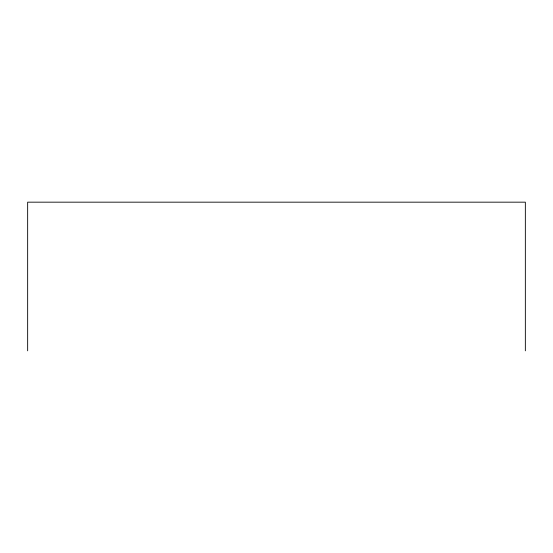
<?xml version="1.0" encoding="UTF-8"?>
<svg xmlns="http://www.w3.org/2000/svg" width="553" height="553" viewBox="0 0 553 553"><rect width="100%" height="100%" fill="white"/><g stroke="black" fill="none" stroke-linecap="round" stroke-linejoin="round"><path stroke-width="0.83" d="M525.35 350.83L525.35 202.17L27.65 202.17L27.65 350.83"/></g></svg>
